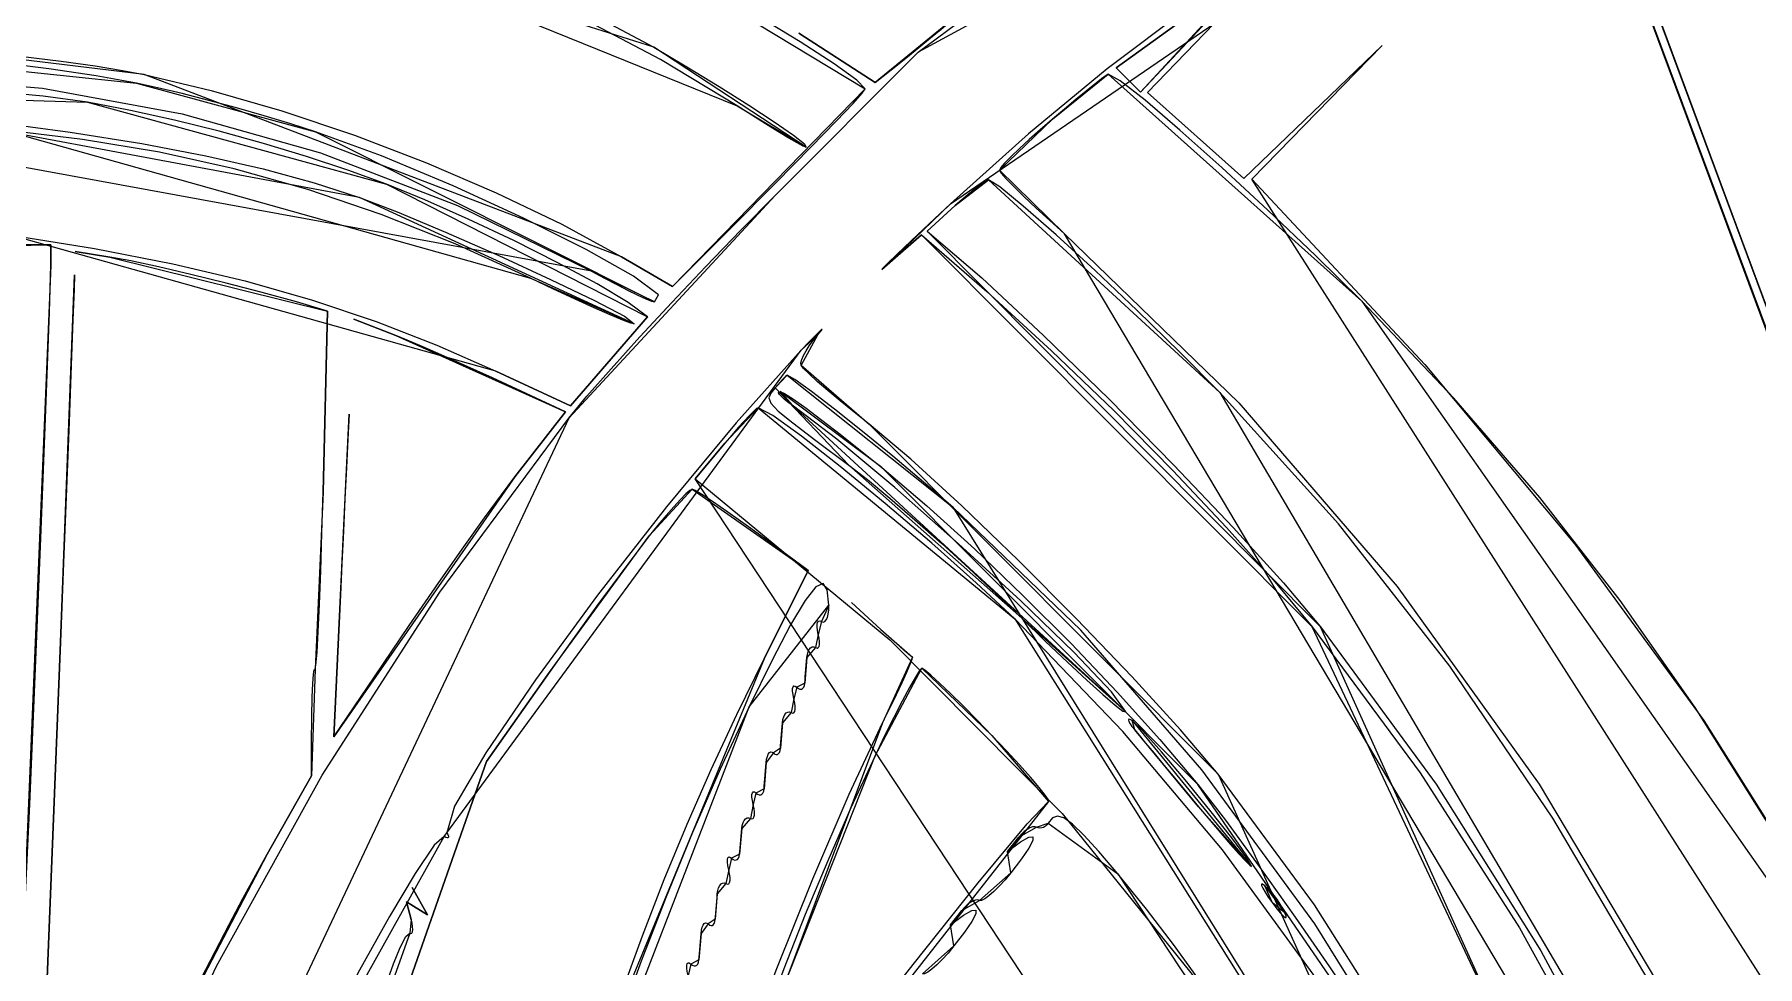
# Model space of a CAD drawing. Extents: x 0.3 to 49.4, y 16 to 54.1.
# Drawn here: x 9.57 to 17.85, y 35.37 to 39.85 of the extents above; entities that cross this region are included whole.
import ezdxf

# ---------------------------------------------------------------- set-up
doc = ezdxf.new("R2010")
doc.units = 0
doc.layers.get('0').update_dxf_attribs({"linetype": 'CONTINUOUS'})

msp = doc.modelspace()

# ---------------------------------------------------------------- linework, layer by layer
at = {"color": 178}
for points in [[(13.8173, 39.7652), (14.586, 40.3363), (15.2974, 40.8218), (15.9664, 41.2315), (16.6073, 41.5752), (17.2349, 41.8626), (17.8637, 42.1036), (18.5085, 42.3079), (13.8173, 39.7652)], [(16.9701, 41.0368), (17.0416, 40.8449), (17.2034, 40.41), (17.4441, 39.7628), (17.7523, 38.9341), (18.1165, 37.9546), (18.5255, 36.8551), (18.9676, 35.6662), (16.9701, 41.0368)], [(16.833, 40.9937), (16.3674, 40.7548), (15.9288, 40.5078), (15.5125, 40.2494), (15.1136, 39.9763), (14.7275, 39.6852), (14.3492, 39.3729), (13.9739, 39.036), (16.833, 40.9937)], [(8.9804, 40.9161), (9.5133, 40.8501), (10.0445, 40.7505), (10.5704, 40.6185), (11.0872, 40.4551), (11.5913, 40.2617), (12.0789, 40.0392), (12.5464, 39.7889), (8.9804, 40.9161)], [(12.9471, 39.5082), (12.5789, 39.731), (12.1702, 39.9458), (11.7319, 40.1479), (11.2748, 40.3332), (10.81, 40.497), (10.3483, 40.6349), (9.9007, 40.7426), (12.9471, 39.5082)], [(20.8725, 30.4332), (20.668, 30.9905), (20.1357, 32.4257), (19.4053, 34.3904), (18.6067, 36.536), (17.8695, 38.5141), (17.3234, 39.9761), (17.0982, 40.5735), (20.8725, 30.4332)], [(13.5627, 39.5886), (13.523, 39.6314), (13.4139, 39.71), (13.2502, 39.8152), (13.0469, 39.9382), (12.8189, 40.0699), (12.5812, 40.2013), (12.3486, 40.3233), (13.5627, 39.5886)], [(15.6083, 40.2855), (14.9203, 39.5718), (15.6083, 40.2855)], [(14.8869, 39.5734), (15.0393, 39.7352), (15.161, 39.8651), (15.255, 39.9659), (15.3239, 40.0406), (15.3707, 40.092), (15.398, 40.1231), (15.4088, 40.1369), (14.8869, 39.5734)], [(13.6105, 39.6192), (13.6882, 39.681), (13.7584, 39.7373), (13.8214, 39.7884), (13.8777, 39.8346), (13.9278, 39.8763), (13.9721, 39.9137), (14.011, 39.947), (13.6105, 39.6192)], [(15.0967, 39.9261), (14.7704, 39.6899), (15.0967, 39.9261)], [(8.667, 39.8311), (8.9881, 39.8012), (9.2643, 39.773), (9.4991, 39.7467), (9.696, 39.722), (9.8586, 39.6991), (9.9903, 39.6778), (10.0947, 39.6581), (8.667, 39.8311)], [(12.5464, 39.7889), (12.7053, 39.6953), (12.8605, 39.6006), (13.0033, 39.5105), (13.1252, 39.4306), (13.2176, 39.3666), (13.2718, 39.324), (13.2794, 39.3086), (12.5464, 39.7889)], [(13.2439, 39.8571), (13.6105, 39.6192), (13.2439, 39.8571)], [(15.3839, 39.1572), (16.0497, 39.7976), (15.3839, 39.1572)], [(16.0497, 39.7976), (15.4231, 39.1541), (16.0497, 39.7976)], [(10.0574, 39.617), (9.8641, 39.6515), (9.6363, 39.6848), (9.3914, 39.7153), (9.1468, 39.7409), (8.9199, 39.76), (8.7281, 39.7706), (8.5887, 39.771), (10.0574, 39.617)], [(13.1297, 39.0767), (13.8173, 39.7652), (13.1297, 39.0767)], [(7.6096, 39.5597), (8.2681, 39.638), (8.9351, 39.6485), (9.6061, 39.592), (10.277, 39.4694), (10.9435, 39.2813), (11.6013, 39.0286), (12.2463, 38.712), (7.6096, 39.5597)], [(10.919, 39.383), (10.8012, 39.4204), (10.6729, 39.4589), (10.5392, 39.4971), (10.4056, 39.5333), (10.2772, 39.5664), (10.1594, 39.5947), (10.0574, 39.617), (10.919, 39.383)], [(10.0947, 39.6581), (10.4177, 39.5818), (10.7579, 39.4832), (11.106, 39.366), (11.4526, 39.2336), (11.7885, 39.0896), (12.1045, 38.9376), (12.3911, 38.781), (10.0947, 39.6581)], [(14.731, 39.6594), (14.7213, 39.6533), (14.6993, 39.6367), (14.6668, 39.6109), (14.6253, 39.5773), (14.5765, 39.5372), (14.522, 39.4918), (14.4635, 39.4426), (14.731, 39.6594)], [(15.9518, 38.5674), (15.7293, 38.7868), (15.5001, 39.0053), (15.2779, 39.2108), (15.0763, 39.3911), (14.9089, 39.5341), (14.7892, 39.6276), (14.731, 39.6594), (15.9518, 38.5674)], [(14.7704, 39.6899), (14.8869, 39.5734), (14.7704, 39.6899)], [(9.8224, 39.5251), (9.6086, 39.5545), (9.3457, 39.5778), (9.054, 39.5944), (8.7535, 39.6037), (8.4645, 39.605), (8.207, 39.5978), (8.0012, 39.5813), (9.8224, 39.5251)], [(12.6359, 38.6376), (12.9134, 38.9151), (13.1337, 39.1368), (13.3022, 39.308), (13.4241, 39.4337), (13.5046, 39.519), (13.5491, 39.5689), (13.5627, 39.5886), (12.6359, 38.6376)], [(14.9203, 39.5718), (15.3839, 39.1572), (14.9203, 39.5718)], [(8.9298, 39.4766), (9.356, 39.4315), (9.7397, 39.3814), (10.0841, 39.3266), (10.3923, 39.2675), (10.6675, 39.2043), (10.9128, 39.1375), (11.1314, 39.0672), (8.9298, 39.4766)], [(11.2612, 39.1305), (11.0752, 39.1985), (10.8765, 39.2643), (10.6689, 39.3269), (10.4559, 39.3853), (10.2414, 39.4385), (10.029, 39.4854), (9.8224, 39.5251), (11.2612, 39.1305)], [(13.2794, 39.3086), (13.265, 39.3139), (13.2362, 39.329), (13.195, 39.3526), (13.1435, 39.3836), (13.0836, 39.4206), (13.0174, 39.4626), (12.9471, 39.5082), (13.2794, 39.3086)], [(11.953, 38.6786), (11.5901, 38.8431), (11.2346, 38.9847), (10.882, 39.1046), (10.528, 39.2041), (10.1685, 39.2842), (9.799, 39.3462), (9.4153, 39.3914), (11.953, 38.6786)], [(12.5498, 38.5645), (12.5689, 38.5981), (12.4479, 38.6876), (12.2205, 38.8161), (11.9202, 38.9668), (11.5808, 39.1228), (11.2359, 39.2671), (10.919, 39.383), (12.5498, 38.5645)], [(14.4635, 39.4426), (14.4053, 39.3927), (14.3518, 39.3453), (14.3045, 39.3019), (14.265, 39.264), (14.2349, 39.2331), (14.2157, 39.2106), (14.2089, 39.1982), (14.4635, 39.4426)], [(12.5154, 38.4927), (12.423, 38.5619), (12.2741, 38.651), (12.0852, 38.7526), (11.8729, 38.859), (11.6538, 38.9625), (11.4443, 39.0556), (11.2612, 39.1305), (12.5154, 38.4927)], [(14.1553, 39.1508), (14.146, 39.1473), (14.1307, 39.1378), (14.1102, 39.1231), (14.0855, 39.104), (14.0576, 39.0812), (14.0275, 39.0554), (13.9961, 39.0274), (14.1553, 39.1508)], [(15.2688, 38.1293), (15.0766, 38.3231), (14.8718, 38.5226), (14.6686, 38.7148), (14.4811, 38.8868), (14.3236, 39.0254), (14.2103, 39.1178), (14.1553, 39.1508), (15.2688, 38.1293)], [(14.2089, 39.1982), (14.2172, 39.1841), (14.2409, 39.157), (14.278, 39.1187), (14.3266, 39.0711), (14.3848, 39.016), (14.4506, 38.9555), (14.5223, 38.8913), (14.2089, 39.1982)], [(15.4231, 39.1541), (16.2546, 38.2627), (16.9754, 37.3985), (17.5961, 36.5503), (18.1272, 35.7075), (18.5792, 34.8589), (18.9627, 33.9937), (19.2883, 33.1009), (15.4231, 39.1541)], [(11.1314, 39.0672), (11.3118, 38.998), (11.5449, 38.9), (11.8006, 38.787), (12.0492, 38.6726), (12.2606, 38.5707), (12.405, 38.4951), (12.4524, 38.4594), (11.1314, 39.0672)], [(12.1369, 38.0043), (12.2249, 38.1103), (12.341, 38.243), (12.4791, 38.3958), (12.633, 38.5621), (12.7969, 38.7354), (12.9645, 38.9092), (13.1297, 39.0767), (12.1369, 38.0043)], [(13.9739, 39.036), (13.8709, 38.9395), (13.7845, 38.8583), (13.7168, 38.794), (13.6695, 38.7484), (13.6444, 38.7234), (13.6436, 38.7208), (13.6688, 38.7423), (13.9739, 39.036)], [(13.9961, 39.0274), (13.8616, 38.9052), (13.9961, 39.0274)], [(9.447, 38.8873), (9.8561, 38.8219), (10.2323, 38.748), (10.5803, 38.6649), (10.905, 38.5723), (11.2111, 38.4695), (11.5034, 38.3559), (11.7868, 38.2311), (9.447, 38.8873)], [(13.6688, 38.7423), (13.8337, 38.8872), (13.6688, 38.7423)], [(13.8337, 38.8872), (14.1485, 38.615), (14.4597, 38.3297), (14.7603, 38.0396), (15.0431, 37.7533), (15.3008, 37.4793), (15.5264, 37.226), (15.7126, 37.0019), (13.8337, 38.8872)], [(13.8616, 38.9052), (14.1233, 38.6794), (14.4214, 38.4025), (14.7357, 38.096), (15.0462, 37.7812), (15.3327, 37.4796), (15.5749, 37.2127), (15.7529, 37.0019), (13.8616, 38.9052)], [(14.5223, 38.8913), (15.3601, 38.0792), (16.1219, 37.1956), (16.8054, 36.2442), (17.4083, 35.229), (17.9285, 34.1536), (18.3637, 33.0219), (18.7116, 31.8376), (14.5223, 38.8913)], [(9.6462, 38.8386), (9.3061, 38.8381), (9.036, 38.8367), (8.8296, 38.8345), (8.6802, 38.8315), (8.5816, 38.828), (8.5271, 38.824), (8.5104, 38.8197), (9.6462, 38.8386)], [(9.6462, 38.741), (9.6462, 38.8386), (9.6462, 38.741)], [(9.9301, 38.7799), (9.7637, 38.8064), (9.9301, 38.7799)], [(9.5091, 35.4586), (9.5226, 35.6801), (9.5445, 36.1476), (9.571, 36.7629), (9.5982, 37.428), (9.6223, 38.0448), (9.6396, 38.5151), (9.6462, 38.741), (9.5091, 35.4586)], [(10.977, 38.5195), (10.8281, 38.5643), (10.6623, 38.6103), (10.4897, 38.6552), (10.3201, 38.6969), (10.1636, 38.733), (10.0303, 38.7615), (9.9301, 38.7799), (10.977, 38.5195)], [(12.2463, 38.712), (12.3089, 38.6783), (12.3681, 38.6473), (12.4222, 38.6199), (12.4693, 38.597), (12.5075, 38.5795), (12.535, 38.5684), (12.5498, 38.5645), (12.2463, 38.712)], [(12.3911, 38.781), (12.6359, 38.6376), (12.3911, 38.781)], [(9.7606, 38.6952), (9.7581, 38.6259), (9.7526, 38.4774), (9.7442, 38.2607), (9.7336, 37.9866), (9.7211, 37.6659), (9.7071, 37.3093), (9.692, 36.9278), (9.7606, 38.6952)], [(12.4524, 38.4594), (12.4364, 38.4625), (12.3968, 38.4772), (12.3368, 38.5022), (12.2593, 38.5362), (12.1675, 38.5778), (12.0644, 38.6257), (11.953, 38.6786), (12.4524, 38.4594)], [(18.5167, 34.9102), (18.2134, 35.5083), (17.8936, 36.0748), (17.5546, 36.6134), (17.1937, 37.1281), (16.808, 37.6227), (16.395, 38.1012), (15.9518, 38.5674), (18.5167, 34.9102)], [(10.9555, 37.65), (10.977, 38.5195), (10.9555, 37.65)], [(11.3051, 38.4025), (11.1037, 38.4817), (11.3051, 38.4025)], [(12.1454, 38.0641), (12.5154, 38.4927), (12.1454, 38.0641)], [(12.1213, 38.0357), (11.9319, 38.1239), (11.7705, 38.1983), (11.6349, 38.2599), (11.5228, 38.31), (11.432, 38.3497), (11.3602, 38.3802), (11.3051, 38.4025), (12.1213, 38.0357)], [(13.2549, 38.2592), (13.2541, 38.2706), (13.2581, 38.2866), (13.2664, 38.3062), (13.2786, 38.3286), (13.2941, 38.3529), (13.3124, 38.3782), (13.3332, 38.4036), (13.2549, 38.2592)], [(13.3332, 38.4036), (13.3498, 38.4233), (13.3564, 38.4323), (13.3535, 38.4311), (13.3415, 38.4199), (13.3209, 38.3994), (13.2922, 38.3699), (13.2558, 38.3319), (13.3332, 38.4036)], [(13.2558, 38.3319), (12.9429, 37.9833), (12.6071, 37.5778), (12.276, 37.153), (11.9772, 36.7464), (11.7383, 36.3955), (11.5869, 36.1379), (11.5504, 36.011), (13.2558, 38.3319)], [(11.7868, 38.2311), (12.1454, 38.0641), (11.7868, 38.2311)], [(13.1884, 38.212), (13.1853, 38.2104), (13.1799, 38.2058), (13.1725, 38.1987), (13.1635, 38.1893), (13.1533, 38.1781), (13.1422, 38.1654), (13.1305, 38.1516), (13.1884, 38.212)], [(13.9846, 37.5773), (13.8438, 37.6979), (13.6954, 37.8218), (13.5493, 37.941), (13.4156, 38.0476), (13.3042, 38.1336), (13.2251, 38.1911), (13.1884, 38.212), (13.9846, 37.5773)], [(13.5823, 37.9765), (13.5103, 38.0336), (13.4434, 38.088), (13.3835, 38.138), (13.3327, 38.1818), (13.293, 38.2178), (13.2664, 38.2442), (13.2549, 38.2592), (13.5823, 37.9765)], [(13.1305, 38.1516), (13.1091, 38.1258), (13.0995, 38.1036), (13.1092, 38.0773), (13.1452, 38.0394), (13.2149, 37.9822), (13.3256, 37.8981), (13.4844, 37.7794), (13.1305, 38.1516)], [(13.2113, 38.0675), (13.1902, 38.0826), (13.1729, 38.0965), (13.1597, 38.1088), (13.1508, 38.1191), (13.1468, 38.1269), (13.1479, 38.1319), (13.1545, 38.1337), (13.2113, 38.0675)], [(13.1545, 38.1337), (13.1756, 38.1239), (13.2179, 38.0962), (13.2784, 38.0529), (13.3542, 37.996), (13.4422, 37.9279), (13.5395, 37.8508), (13.643, 37.767), (13.1545, 38.1337)], [(18.3957, 32.8167), (18.0903, 33.6724), (17.732, 34.5057), (17.3243, 35.3107), (16.8706, 36.0815), (16.3744, 36.8122), (15.8393, 37.4968), (15.2688, 38.1293), (18.3957, 32.8167)], [(13.0486, 38.0553), (13.0408, 38.0508), (13.0263, 38.0379), (13.0061, 38.0176), (12.9812, 37.9911), (12.9526, 37.9594), (12.9212, 37.9234), (12.8881, 37.8844), (13.0486, 38.0553)], [(14.2821, 37.0395), (14.0973, 37.2128), (13.8829, 37.4034), (13.6585, 37.5953), (13.4433, 37.7725), (13.257, 37.9189), (13.1189, 38.0186), (13.0486, 38.0553), (14.2821, 37.0395)], [(14.816, 36.5918), (14.7482, 36.6891), (14.5683, 36.878), (14.3111, 37.1261), (14.0119, 37.4013), (13.7054, 37.6714), (13.4269, 37.9042), (13.2113, 38.0675), (14.816, 36.5918)], [(8.999, 31.346), (9.269, 32.3986), (9.6004, 33.4218), (9.9922, 34.4129), (10.4429, 35.3694), (10.9514, 36.2885), (11.5165, 37.1677), (12.1369, 38.0043), (8.999, 31.346)], [(11.0807, 38.0237), (11.0747, 37.9045), (11.068, 37.767), (11.0608, 37.6172), (11.0534, 37.4613), (11.0461, 37.3055), (11.0391, 37.156), (11.0328, 37.0188), (11.0807, 38.0237)], [(11.8784, 37.7224), (12.1213, 38.0357), (11.8784, 37.7224)], [(15.2607, 36.2929), (15.0797, 36.5066), (14.8462, 36.7622), (14.5801, 37.0399), (14.3009, 37.3199), (14.0284, 37.5826), (13.7823, 37.808), (13.5823, 37.9765), (15.2607, 36.2929)], [(12.8881, 37.8844), (12.7452, 37.7134), (12.8881, 37.8844)], [(11.008, 36.4718), (11.2023, 36.7608), (11.3698, 37.0073), (11.5127, 37.2147), (11.6328, 37.3866), (11.7325, 37.5262), (11.8136, 37.637), (11.8784, 37.7224), (11.008, 36.4718)], [(12.7452, 37.7134), (13.6817, 36.9387), (14.5099, 36.1029), (15.2304, 35.2113), (15.8438, 34.2691), (16.3506, 33.2816), (16.7515, 32.254), (17.0471, 31.1916), (12.7452, 37.7134)], [(13.4844, 37.7794), (13.5737, 37.7096), (13.6814, 37.6204), (13.8023, 37.5164), (13.9314, 37.4021), (14.0636, 37.2819), (14.1937, 37.1604), (14.3166, 37.0422), (13.4844, 37.7794)], [(13.643, 37.767), (13.8597, 37.5829), (14.0883, 37.3757), (14.3217, 37.1526), (14.5529, 36.9208), (14.7749, 36.6873), (14.9804, 36.4591), (15.1625, 36.2435), (13.643, 37.767)], [(10.9168, 36.7978), (10.9213, 36.8169), (10.9265, 36.8789), (10.9323, 36.9786), (10.9383, 37.1108), (10.9443, 37.2702), (10.9502, 37.4517), (10.9555, 37.65), (10.9168, 36.7978)], [(12.731, 37.6631), (12.7197, 37.6572), (12.7002, 37.6404), (12.6739, 37.6138), (12.6419, 37.579), (12.6055, 37.5372), (12.5659, 37.4899), (12.5246, 37.4385), (12.731, 37.6631)], [(13.2892, 37.272), (13.1299, 37.3889), (13.0019, 37.4818), (12.9022, 37.5529), (12.8282, 37.6043), (12.7768, 37.6383), (12.7454, 37.6572), (12.731, 37.6631), (13.2892, 37.272)], [(17.3427, 32.1788), (17.0377, 33.0662), (16.6613, 33.9359), (16.2215, 34.7754), (15.726, 35.5719), (15.1828, 36.3128), (14.5997, 36.9855), (13.9846, 37.5773), (17.3427, 32.1788)], [(12.5246, 37.4385), (12.476, 37.3756), (12.4158, 37.2958), (12.347, 37.2032), (12.2726, 37.1016), (12.1954, 36.9952), (12.1184, 36.8879), (12.0446, 36.7838), (12.5246, 37.4385)], [(13.0764, 36.8476), (13.2892, 37.272), (13.0764, 36.8476)], [(13.3882, 37.1049), (13.3806, 37.1795), (13.3601, 37.2095), (13.325, 37.1929), (13.2736, 37.1274), (13.2044, 37.011), (13.1156, 36.8416), (13.0056, 36.6171), (13.3882, 37.1049)], [(13.3527, 37.0262), (13.3612, 37.0236), (13.3689, 37.0265), (13.3756, 37.0342), (13.3811, 37.0465), (13.3852, 37.0626), (13.3877, 37.0823), (13.3882, 37.1049), (13.3527, 37.0262)], [(13.6375, 36.9892), (13.4978, 37.1177), (13.6375, 36.9892)], [(11.0328, 37.0188), (11.008, 36.4718), (11.0328, 37.0188)], [(13.3241, 36.9022), (13.3316, 36.8994), (13.3374, 36.9012), (13.3414, 36.9071), (13.3434, 36.9168), (13.3435, 36.9299), (13.3416, 36.946), (13.3375, 36.9648), (13.3241, 36.9022)], [(13.3375, 36.9648), (13.3332, 36.9842), (13.3312, 37.0006), (13.3313, 37.0136), (13.3337, 37.0229), (13.338, 37.0284), (13.3444, 37.0295), (13.3527, 37.0262), (13.3375, 36.9648)], [(13.7899, 36.855), (13.7833, 36.8598), (13.7701, 36.8707), (13.7512, 36.8869), (13.7276, 36.9078), (13.7001, 36.9323), (13.6698, 36.9597), (13.6375, 36.9892), (13.7899, 36.855)], [(17.0659, 32.6097), (16.7859, 33.3422), (16.4684, 34.0386), (16.1125, 34.7006), (15.7169, 35.33), (15.2808, 35.9284), (14.8028, 36.4977), (14.2821, 37.0395), (17.0659, 32.6097)], [(14.3166, 37.0422), (14.4308, 36.9315), (14.5357, 36.8317), (14.6285, 36.7455), (14.7059, 36.6757), (14.765, 36.6249), (14.8027, 36.5961), (14.816, 36.5918), (14.3166, 37.0422)], [(15.7126, 37.0019), (16.2326, 36.2984), (16.7097, 35.5527), (17.141, 34.7707), (17.5238, 33.9582), (17.8553, 33.1212), (18.1328, 32.2656), (18.3534, 31.3972), (15.7126, 37.0019)], [(15.7529, 37.0019), (16.3089, 36.2445), (16.8133, 35.4435), (17.2642, 34.6028), (17.6599, 33.7263), (17.9985, 32.818), (18.2784, 31.8817), (18.4977, 30.9215), (15.7529, 37.0019)], [(9.692, 36.9278), (9.6266, 35.2715), (9.692, 36.9278)], [(13.2826, 36.8533), (13.2849, 36.8689), (13.2888, 36.8822), (13.2941, 36.8927), (13.3006, 36.9003), (13.3079, 36.9046), (13.3158, 36.9053), (13.3241, 36.9022), (13.2826, 36.8533)], [(10.8995, 36.2851), (10.8999, 36.4433), (10.9012, 36.568), (10.9033, 36.6623), (10.906, 36.7293), (10.9092, 36.7722), (10.9128, 36.7939), (10.9168, 36.7978), (10.8995, 36.2851)], [(12.2892, 34.9417), (12.3895, 35.2342), (12.4915, 35.5146), (12.5968, 35.7861), (12.7066, 36.052), (12.8222, 36.3154), (12.9451, 36.5795), (13.0764, 36.8476), (12.2892, 34.9417)], [(13.2725, 36.7305), (13.2736, 36.7443), (13.2749, 36.7605), (13.2764, 36.7786), (13.2779, 36.7976), (13.2795, 36.8169), (13.2811, 36.8357), (13.2826, 36.8533), (13.2725, 36.7305)], [(13.8362, 36.802), (13.8249, 36.7909), (13.8043, 36.7591), (13.7758, 36.7092), (13.7407, 36.6439), (13.7005, 36.5657), (13.6566, 36.4772), (13.6102, 36.381), (13.8362, 36.802)], [(13.6466, 36.5389), (13.6819, 36.61), (13.7138, 36.6757), (13.7412, 36.734), (13.7635, 36.783), (13.7796, 36.8209), (13.7887, 36.8455), (13.7899, 36.855), (13.6466, 36.5389)], [(14.1728, 36.4789), (14.1011, 36.5528), (14.0339, 36.6207), (13.9732, 36.6807), (13.921, 36.7308), (13.8794, 36.7691), (13.8504, 36.7935), (13.8362, 36.802), (14.1728, 36.4789)], [(12.0446, 36.7838), (11.7422, 36.3542), (12.0446, 36.7838)], [(13.2204, 36.6551), (13.2161, 36.6751), (13.214, 36.6916), (13.214, 36.7042), (13.216, 36.7127), (13.22, 36.7168), (13.2258, 36.7164), (13.2335, 36.7109), (13.2204, 36.6551)], [(13.2335, 36.7109), (13.2416, 36.7049), (13.2492, 36.7021), (13.2562, 36.7022), (13.2622, 36.7052), (13.2671, 36.711), (13.2706, 36.7195), (13.2725, 36.7305), (13.2335, 36.7109)], [(13.2066, 36.5889), (13.2141, 36.5862), (13.2199, 36.5882), (13.224, 36.5946), (13.2261, 36.6049), (13.2263, 36.6187), (13.2244, 36.6355), (13.2204, 36.6551), (13.2066, 36.5889)], [(13.0056, 36.6171), (12.8661, 36.3172), (12.7324, 36.012), (12.6052, 35.7032), (12.4853, 35.3929), (12.3734, 35.0829), (12.2702, 34.7752), (12.1765, 34.4717), (13.0056, 36.6171)], [(13.1651, 36.54), (13.1674, 36.5556), (13.1713, 36.5688), (13.1766, 36.5794), (13.1831, 36.587), (13.1904, 36.5913), (13.1983, 36.592), (13.2066, 36.5889), (13.1651, 36.54)], [(14.8465, 36.5512), (14.8367, 36.5559), (14.8309, 36.5564), (14.8291, 36.5529), (14.831, 36.5458), (14.8368, 36.5353), (14.8462, 36.5217), (14.8592, 36.5052), (14.8465, 36.5512)], [(15.4216, 35.8486), (15.3988, 35.8891), (15.3257, 35.9868), (15.2205, 36.1195), (15.1017, 36.2646), (14.9875, 36.3999), (14.8963, 36.5029), (14.8465, 36.5512), (15.4216, 35.8486)], [(12.6837, 33.9717), (12.7336, 34.1921), (12.834, 34.5181), (12.9721, 34.9154), (13.1352, 35.3502), (13.3105, 35.7884), (13.4852, 36.196), (13.6466, 36.5389), (12.6837, 33.9717)], [(13.155, 36.4172), (13.1561, 36.431), (13.1574, 36.4472), (13.1589, 36.4652), (13.1604, 36.4843), (13.162, 36.5036), (13.1636, 36.5224), (13.1651, 36.54), (13.155, 36.4172)], [(14.4439, 36.1617), (14.4446, 36.1689), (14.4294, 36.1921), (14.4, 36.2292), (14.3579, 36.2784), (14.3049, 36.3377), (14.2427, 36.4052), (14.1728, 36.4789), (14.4439, 36.1617)], [(14.8592, 36.5052), (14.88, 36.4802), (14.9117, 36.4422), (14.9522, 36.3935), (14.9998, 36.3363), (15.0525, 36.2728), (15.1085, 36.2054), (15.1659, 36.1362), (14.8592, 36.5052)], [(13.0868, 36.3484), (13.0889, 36.3648), (13.0923, 36.3783), (13.0969, 36.3888), (13.1023, 36.396), (13.1084, 36.3995), (13.115, 36.399), (13.1218, 36.3944), (13.0868, 36.3484)], [(13.1218, 36.3944), (13.1286, 36.3891), (13.135, 36.3869), (13.1409, 36.3876), (13.146, 36.3912), (13.1502, 36.3974), (13.1533, 36.4061), (13.155, 36.4172), (13.1218, 36.3944)], [(11.7422, 36.3542), (10.9312, 34.0409), (11.7422, 36.3542)], [(13.6102, 36.381), (13.4946, 36.1311), (13.3825, 35.8758), (13.2744, 35.6169), (13.1712, 35.3562), (13.0734, 35.0954), (12.9819, 34.8363), (12.8972, 34.5808), (13.6102, 36.381)], [(13.0767, 36.2214), (13.0778, 36.2352), (13.0791, 36.2518), (13.0806, 36.2703), (13.0821, 36.29), (13.0837, 36.3101), (13.0853, 36.3298), (13.0868, 36.3484), (13.0767, 36.2214)], [(10.6864, 35.9071), (10.8995, 36.2851), (10.6864, 35.9071)], [(13.0377, 36.2018), (13.0458, 36.1958), (13.0534, 36.1929), (13.0604, 36.193), (13.0664, 36.1961), (13.0713, 36.2019), (13.0748, 36.2104), (13.0767, 36.2214), (13.0377, 36.2018)], [(15.1625, 36.2435), (15.2963, 36.0706), (15.4585, 35.849), (15.6311, 35.6052), (15.7961, 35.3653), (15.9353, 35.1556), (16.0309, 35.0023), (16.0646, 34.9316), (15.1625, 36.2435)], [(17.7418, 30.792), (17.5036, 31.7388), (17.2242, 32.6308), (16.9051, 33.4687), (16.5478, 34.2532), (16.1536, 34.9849), (15.7241, 35.6646), (15.2607, 36.2929), (17.7418, 30.792)], [(12.8332, 34.105), (12.9227, 34.2418), (13.1485, 34.5452), (13.4569, 34.9466), (13.7944, 35.3775), (14.1071, 35.7693), (14.3415, 36.0536), (14.4439, 36.1617), (12.8332, 34.105)], [(13.0107, 36.0797), (13.0183, 36.0771), (13.0241, 36.0791), (13.0281, 36.0855), (13.0303, 36.0957), (13.0304, 36.1095), (13.0286, 36.1264), (13.0245, 36.146), (13.0107, 36.0797)], [(13.0245, 36.146), (13.0203, 36.166), (13.0182, 36.1824), (13.0182, 36.195), (13.0202, 36.2035), (13.0241, 36.2077), (13.03, 36.2072), (13.0377, 36.2018), (13.0245, 36.146)], [(15.1659, 36.1362), (15.222, 36.0692), (15.2741, 36.008), (15.3208, 35.9541), (15.3605, 35.9095), (15.3915, 35.8759), (15.4125, 35.855), (15.4216, 35.8486), (15.1659, 36.1362)], [(12.9693, 36.0308), (12.9716, 36.0464), (12.9755, 36.0597), (12.9808, 36.0702), (12.9872, 36.0778), (12.9945, 36.0821), (13.0025, 36.0829), (13.0107, 36.0797), (12.9693, 36.0308)], [(14.4435, 36.0573), (14.4371, 36.0487), (14.4295, 36.0418), (14.4211, 36.0368), (14.4123, 36.0337), (14.4035, 36.0326), (14.3949, 36.0338), (14.3869, 36.0372), (14.4435, 36.0573)], [(14.7779, 35.8131), (14.6864, 35.9199), (14.6149, 35.9987), (14.5603, 36.0519), (14.5191, 36.0819), (14.4881, 36.0912), (14.4641, 36.0822), (14.4435, 36.0573), (14.7779, 35.8131)], [(11.5376, 35.992), (11.4902, 35.9506), (11.3984, 35.8149), (11.2744, 35.6072), (11.1306, 35.3495), (10.9794, 35.0639), (10.833, 34.7727), (10.7039, 34.4977), (11.5376, 35.992)], [(11.5504, 36.011), (11.5556, 36.0016), (11.5583, 35.9942), (11.5587, 35.989), (11.5567, 35.9861), (11.5525, 35.9856), (11.5461, 35.9875), (11.5376, 35.992), (11.5504, 36.011)], [(12.9592, 35.9081), (12.9603, 35.9218), (12.9616, 35.9381), (12.9631, 35.9561), (12.9646, 35.9751), (12.9662, 35.9944), (12.9678, 36.0133), (12.9693, 36.0308), (12.9592, 35.9081)], [(14.2481, 35.9208), (14.3107, 35.9669), (14.3506, 35.9897), (14.3695, 35.991), (14.3688, 35.9728), (14.3501, 35.9367), (14.3147, 35.8847), (14.2642, 35.8186), (14.2481, 35.9208)], [(14.3015, 35.9889), (14.2481, 35.9208), (14.3015, 35.9889)], [(14.3869, 36.0372), (14.3782, 36.04), (14.3674, 36.039), (14.3551, 36.0346), (14.3419, 36.0271), (14.3282, 36.0168), (14.3145, 36.004), (14.3015, 35.9889), (14.3869, 36.0372)], [(10.2494, 35.0686), (10.3063, 35.1839), (10.3694, 35.3093), (10.4363, 35.4395), (10.504, 35.5696), (10.5701, 35.6943), (10.6318, 35.8085), (10.6864, 35.9071), (10.2494, 35.0686)], [(12.907, 35.8326), (12.9028, 35.8526), (12.9007, 35.8691), (12.9007, 35.8817), (12.9027, 35.8902), (12.9067, 35.8944), (12.9125, 35.8939), (12.9202, 35.8885), (12.907, 35.8326)], [(12.9202, 35.8885), (12.9283, 35.8825), (12.9359, 35.8796), (12.9429, 35.8797), (12.9489, 35.8828), (12.9538, 35.8886), (12.9573, 35.897), (12.9592, 35.9081), (12.9202, 35.8885)], [(12.8932, 35.7664), (12.9008, 35.7637), (12.9066, 35.7658), (12.9106, 35.7721), (12.9128, 35.7824), (12.9129, 35.7962), (12.9111, 35.8131), (12.907, 35.8326), (12.8932, 35.7664)], [(14.2642, 35.8186), (14.2358, 35.7842), (14.208, 35.7535), (14.1818, 35.7275), (14.1582, 35.7068), (14.1381, 35.6923), (14.1224, 35.6848), (14.112, 35.6852), (14.2642, 35.8186)], [(15.3748, 34.9088), (15.3702, 34.9559), (15.3295, 35.0442), (15.2584, 35.1653), (15.1622, 35.3111), (15.0464, 35.4731), (14.9165, 35.6432), (14.7779, 35.8131), (15.3748, 34.9088)], [(11.4577, 35.6163), (11.3845, 35.747), (11.4577, 35.6163)], [(12.8518, 35.7175), (12.8541, 35.7331), (12.858, 35.7464), (12.8633, 35.7569), (12.8697, 35.7645), (12.877, 35.7688), (12.885, 35.7695), (12.8932, 35.7664), (12.8518, 35.7175)], [(15.4853, 35.7561), (15.4743, 35.7634), (15.4691, 35.7635), (15.4696, 35.7569), (15.4753, 35.744), (15.4862, 35.7254), (15.502, 35.7016), (15.5225, 35.6731), (15.4853, 35.7561)], [(15.5817, 35.6258), (15.5716, 35.6461), (15.5593, 35.6671), (15.5454, 35.6881), (15.5304, 35.7083), (15.515, 35.7269), (15.4998, 35.7431), (15.4853, 35.7561), (15.5817, 35.6258)], [(11.3792, 35.594), (11.3571, 35.6785), (11.3792, 35.594)], [(11.3571, 35.6785), (11.4577, 35.6163), (11.3571, 35.6785)], [(12.8417, 35.5947), (12.8428, 35.6085), (12.8441, 35.6247), (12.8456, 35.6428), (12.8471, 35.6618), (12.8487, 35.6811), (12.8503, 35.6999), (12.8518, 35.7175), (12.8417, 35.5947)], [(13.9739, 35.5683), (14.0365, 35.6144), (14.0765, 35.6372), (14.0954, 35.6385), (14.0947, 35.6203), (14.0759, 35.5842), (14.0405, 35.5322), (13.9901, 35.4661), (13.9739, 35.5683)], [(14.112, 35.6852), (14.1034, 35.6878), (14.0928, 35.6867), (14.0807, 35.6823), (14.0676, 35.6747), (14.054, 35.6643), (14.0404, 35.6515), (14.0273, 35.6364), (14.112, 35.6852)], [(15.5225, 35.6731), (15.5435, 35.6455), (15.561, 35.6244), (15.5745, 35.61), (15.5837, 35.6027), (15.5882, 35.6027), (15.5876, 35.6103), (15.5817, 35.6258), (15.5225, 35.6731)], [(11.3724, 35.5273), (11.3784, 35.5255), (11.3828, 35.5281), (11.3856, 35.5348), (11.3866, 35.5451), (11.3859, 35.5587), (11.3835, 35.5751), (11.3792, 35.594), (11.3724, 35.5273)], [(12.7734, 35.5259), (12.7756, 35.5423), (12.779, 35.5559), (12.7836, 35.5664), (12.789, 35.5735), (12.7951, 35.577), (12.8017, 35.5765), (12.8085, 35.5719), (12.7734, 35.5259)], [(12.8085, 35.5719), (12.8152, 35.5666), (12.8217, 35.5644), (12.8275, 35.5652), (12.8327, 35.5687), (12.8369, 35.5749), (12.84, 35.5836), (12.8417, 35.5947), (12.8085, 35.5719)], [(14.0273, 35.6364), (13.9739, 35.5683), (14.0273, 35.6364)], [(11.1942, 35.0291), (11.2062, 35.0989), (11.2295, 35.1883), (11.2601, 35.2859), (11.2938, 35.38), (11.3265, 35.4593), (11.354, 35.5122), (11.3724, 35.5273), (11.1942, 35.0291)], [(12.7633, 35.3989), (12.7644, 35.4128), (12.7658, 35.4293), (12.7672, 35.4479), (12.7688, 35.4676), (12.7704, 35.4877), (12.772, 35.5074), (12.7734, 35.5259), (12.7633, 35.3989)], [(12.7244, 35.3793), (12.7324, 35.3733), (12.7401, 35.3704), (12.747, 35.3706), (12.7531, 35.3736), (12.758, 35.3794), (12.7615, 35.3879), (12.7633, 35.3989), (12.7244, 35.3793)], [(13.9901, 35.4661), (13.9616, 35.4317), (13.9338, 35.401), (13.9077, 35.375), (13.8841, 35.3543), (13.8639, 35.3398), (13.8482, 35.3323), (13.8379, 35.3327), (13.9901, 35.4661)], [(12.7112, 35.3235), (12.707, 35.3435), (12.7049, 35.3599), (12.7049, 35.3726), (12.7069, 35.3811), (12.7108, 35.3852), (12.7167, 35.3847), (12.7244, 35.3793), (12.7112, 35.3235)]]:
    msp.add_lwpolyline(points, dxfattribs=at)

doc.saveas('drawing.dxf')
